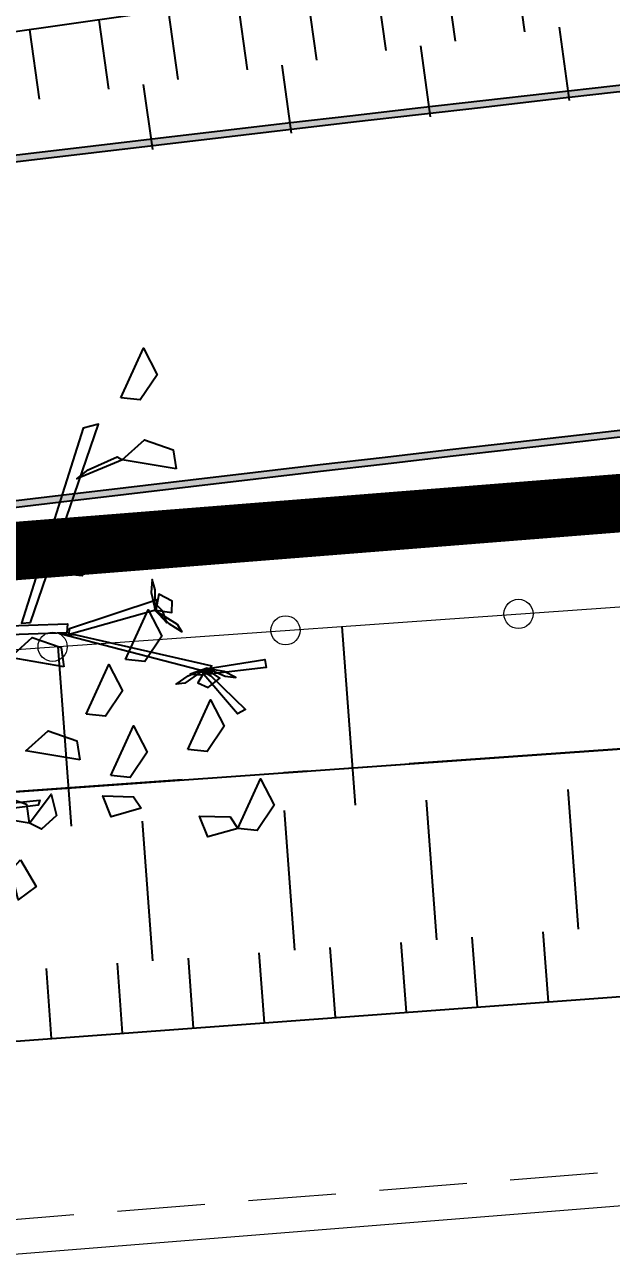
# Model space of a CAD drawing. Header units: metres. Extents: x 1851758 to 1852050, y 5187822 to 5188223.
# Drawn here: x 1851880.58 to 1851883.1, y 5187877.35 to 5187882.66 of the extents above; entities that cross this region are included whole.
import ezdxf

# ---------------------------------------------------------------- set-up
doc = ezdxf.new("R2010")
doc.units = ezdxf.units.M
doc.header["$LTSCALE"] = 2.5
for name, pattern in [('L18', [0.6, 0.4, -0.2]), ('L5', [1.15, 0.8, -0.175, 0, -0.175]), ('L8', [0.225, 0.15, -0.075])]:
    doc.linetypes.add(name, pattern=pattern)
doc.layers.get('0').update_dxf_attribs({"linetype": 'CONTINUOUS', "lineweight": 30})
for name, color, linetype, lineweight in [('CLO_LEG', 7, 'CONTINUOUS', 15), ('PAR', 11, 'L5', 30), ('PAR_ALIGNT', 1, 'L18', 30), ('PRO_PAR_DA', 1, 'CONTINUOUS', 35), ('PRO_PAR_SURF', 157, 'CONTINUOUS', 20), ('TAL', 34, 'CONTINUOUS', 25), ('VOI', 251, 'CONTINUOUS', 20), ('VOI_NOM', 170, 'CONTINUOUS', 40)]:
    doc.layers.add(name, color=color, linetype=linetype, lineweight=lineweight)
doc.layers.add('PRO_PAR_CONT_DA', color=40, linetype='CONTINUOUS', plot=False)
for name, color, linetype in [('PRO_VOI', 7, 'CONTINUOUS'), ('PRO_VOI_PLANCHETTES', 232, 'CONTINUOUS'), ('PRO_VOI_VEG', 81, 'CONTINUOUS'), ('TAL_HACH', 44, 'CONTINUOUS')]:
    doc.layers.add(name, color=color, linetype=linetype)
doc.styles.add('_ECRITURE_GRAS', font='NEWSGOTB.TTF')

# ---------------------------------------------------------------- blocks, each defined once
blk = doc.blocks.new('CLOLEG')
blk.add_circle((0, 0), 0.0625)
blk = doc.blocks.new('arbre4')
at = {"layer": 'PRO_VOI_VEG', "linetype": 'ByBlock', "lineweight": -2, "extrusion": (0.372929, -1.31216e-09, 0.92786), "elevation": 8.675, "flags": 128}
blk.add_lwpolyline([(2.019, -0.589), (2.427, -0.834), (2.192, -0.94), (1.988, -0.764), (2.019, -0.589)], close=True, dxfattribs=at)
at = {"layer": 'PRO_VOI_VEG', "color": 42, "linetype": 'ByBlock', "lineweight": -2, "extrusion": (-0.662392, -0.292848, 0.689548), "elevation": 2.981, "flags": 128}
for points in [[(1.003, 7.013), (-0.213, 8.93), (-0.243, 8.738), (0.973, 6.908), (1.003, 7.013)], [(0.715, 6.103), (1.165, 7.407), (1.231, 7.346), (0.789, 6.068), (0.715, 6.103)], [(1.283, 7.434), (2.071, 8.738), (2.101, 8.65), (1.209, 7.267), (1.283, 7.434)]]:
    blk.add_lwpolyline(points, close=True, dxfattribs=at)
at = {"layer": 'PRO_VOI_VEG', "linetype": 'ByBlock', "lineweight": -2, "extrusion": (-0.095442, 0.360509, 0.92786), "flags": 128}
for points, elevation in [([(-4.416, 3.091), (-4.007, 2.846), (-4.243, 2.74), (-4.447, 2.916), (-4.416, 3.091)], 8.367), ([(-2.944, 3.681), (-2.536, 3.436), (-2.771, 3.33), (-2.976, 3.505), (-2.944, 3.681)], 6.412), ([(-2.806, 4.321), (-2.398, 4.076), (-2.633, 3.97), (-2.838, 4.145), (-2.806, 4.321)], 5.862), ([(-2.218, 4.661), (-1.81, 4.417), (-2.045, 4.311), (-2.249, 4.486), (-2.218, 4.661)], 5.725)]:
    blk.add_lwpolyline(points, close=True, dxfattribs=dict(at, elevation=elevation))
at = {"layer": 'PRO_VOI_VEG', "color": 42, "linetype": 'ByBlock', "lineweight": -2, "extrusion": (-0.798201, -0.35289, 0.488205), "elevation": 0.788, "flags": 128}
blk.add_lwpolyline([(0.089, 9.059), (0.111, 9.612), (0.155, 9.67), (0.111, 8.807), (0.089, 9.059)], close=True, dxfattribs=at)
at = {"layer": 'PRO_VOI_VEG', "linetype": 'ByBlock', "lineweight": -2, "extrusion": (0.372929, 2.33266e-10, 0.92786), "flags": 128}
for points, elevation in [([(0.558, 0.095), (0.966, -0.15), (0.731, -0.256), (0.527, -0.081), (0.558, 0.095)], 8.722), ([(-0.657, 0), (-0.249, -0.244), (-0.484, -0.351), (-0.688, -0.175), (-0.657, 0)], 8.76)]:
    blk.add_lwpolyline(points, close=True, dxfattribs=dict(at, elevation=elevation))
at = {"layer": 'PRO_VOI_VEG', "color": 6, "linetype": 'ByBlock', "lineweight": -2, "extrusion": (0.987267, -0.048316, 0.151559), "elevation": 5.225, "flags": 128}
blk.add_lwpolyline([(0.391, 8.264), (0.548, 8.217), (0.638, 8.373), (0.526, 8.456), (0.391, 8.264)], close=True, dxfattribs=at)
at = {"layer": 'PRO_VOI_VEG', "color": 42, "linetype": 'ByBlock', "lineweight": -2, "extrusion": (-0.828754, -0.366398, 0.422988), "elevation": 0.47, "flags": 128}
blk.add_lwpolyline([(1.209, 7.973), (1.349, 9.811), (1.423, 9.681), (1.253, 7.903), (1.209, 7.973)], close=True, dxfattribs=at)
at = {"layer": 'PRO_VOI_VEG', "color": 6, "linetype": 'ByBlock', "lineweight": -2, "extrusion": (-0.876374, -0.467267, 0.116747), "elevation": -2.477, "flags": 128}
blk.add_lwpolyline([(1.681, 9.338), (1.833, 9.564), (1.729, 9.778), (1.641, 9.624), (1.681, 9.338)], close=True, dxfattribs=at)
at = {"layer": 'PRO_VOI_VEG', "color": 6, "linetype": 'ByBlock', "lineweight": -2, "extrusion": (0.770104, 0.410605, 0.488205), "elevation": 7.482, "flags": 128}
blk.add_lwpolyline([(-1.689, 6.094), (-1.781, 5.88), (-1.7, 5.763), (-1.589, 5.894), (-1.689, 6.094)], close=True, dxfattribs=at)
at = {"layer": 'PRO_VOI_VEG', "linetype": 'ByBlock', "lineweight": -2, "extrusion": (0.372929, -1.31215e-09, 0.92786), "elevation": 8.899, "flags": 128}
blk.add_lwpolyline([(-0.218, -0.345), (0.19, -0.59), (-0.045, -0.696), (-0.249, -0.521), (-0.218, -0.345)], close=True, dxfattribs=at)
at = {"layer": 'PRO_VOI_VEG', "color": 6, "linetype": 'ByBlock', "lineweight": -2, "extrusion": (0.650806, 0.741126, 0.164872), "elevation": 4.171, "flags": 128}
blk.add_lwpolyline([(-2.832, 8.413), (-3.054, 8.306), (-3.124, 8.485), (-2.998, 8.539), (-2.832, 8.413)], close=True, dxfattribs=at)
at = {"layer": 'PRO_VOI_VEG', "color": 42, "linetype": 'ByBlock', "lineweight": -2, "extrusion": (-0.853559, -0.377365, 0.359211), "elevation": -0.57, "flags": 128}
blk.add_lwpolyline([(2.071, 9.128), (2.241, 10.461), (2.307, 10.4), (2.123, 9.128), (2.071, 9.128)], close=True, dxfattribs=at)
at = {"layer": 'PRO_VOI_VEG', "color": 6, "linetype": 'ByBlock', "lineweight": -2, "extrusion": (0.427121, -0.889036, 0.164872), "elevation": 3.529, "flags": 128}
blk.add_lwpolyline([(3.745, 7.854), (3.523, 7.747), (3.453, 7.926), (3.579, 7.98), (3.745, 7.854)], close=True, dxfattribs=at)
at = {"layer": 'PRO_VOI_VEG', "color": 6, "linetype": 'ByBlock', "lineweight": -2, "extrusion": (-0.086805, 0.989361, 0.116747), "elevation": 0.252, "flags": 128}
blk.add_lwpolyline([(-4.283, 8.356), (-4.131, 8.581), (-4.235, 8.795), (-4.323, 8.641), (-4.283, 8.356)], close=True, dxfattribs=at)
at = {"layer": 'PRO_VOI_VEG', "color": 6, "linetype": 'ByBlock', "lineweight": -2, "extrusion": (0.076279, -0.869389, 0.488205), "elevation": 4.696, "flags": 128}
blk.add_lwpolyline([(4.275, 6.9), (4.183, 6.685), (4.264, 6.569), (4.375, 6.7), (4.275, 6.9)], close=True, dxfattribs=at)
at = {"layer": 'PRO_VOI_VEG', "color": 42, "linetype": 'ByBlock', "lineweight": -2, "extrusion": (-0.433021, -0.648019, 0.626549), "elevation": 3.586, "flags": 128}
blk.add_lwpolyline([(3.853, 7.769), (4.253, 7.6), (4.211, 7.494), (3.747, 7.772), (3.853, 7.769)], close=True, dxfattribs=at)
at = {"layer": 'PRO_VOI_VEG', "color": 6, "linetype": 'ByBlock', "lineweight": -2, "extrusion": (-0.43103, -0.889518, 0.151559), "elevation": -0.296, "flags": 128}
blk.add_lwpolyline([(4.061, 8.445), (4.218, 8.399), (4.308, 8.555), (4.196, 8.638), (4.061, 8.445)], close=True, dxfattribs=at)
at = {"layer": 'PRO_VOI_VEG', "linetype": 'ByBlock', "lineweight": -2, "extrusion": (0.372929, -8.74771e-10, 0.92786), "elevation": 9.075, "flags": 128}
blk.add_lwpolyline([(-1.03, -0.782), (-0.621, -1.026), (-0.857, -1.133), (-1.061, -0.957), (-1.03, -0.782)], close=True, dxfattribs=at)
at = {"layer": 'PRO_VOI_VEG', "linetype": 'ByBlock', "lineweight": -2, "extrusion": (0.372929, 2.33214e-10, 0.92786), "elevation": 8.823, "flags": 128}
blk.add_lwpolyline([(-1.198, -0.156), (-0.79, -0.401), (-1.025, -0.507), (-1.229, -0.332), (-1.198, -0.156)], close=True, dxfattribs=at)
at = {"layer": 'PRO_VOI_VEG', "color": 42, "linetype": 'ByBlock', "lineweight": -2, "extrusion": (-0.853501, 0.377497, 0.359211), "elevation": 0.72, "flags": 128}
blk.add_lwpolyline([(0.527, 8.053), (0.107, 10.556), (0.151, 10.556), (0.623, 7.919), (0.527, 8.053)], close=True, dxfattribs=at)
at = {"layer": 'PRO_VOI_VEG', "linetype": 'ByBlock', "lineweight": -2, "extrusion": (0.632852, 0.167542, 0.755929), "elevation": 6.987, "flags": 128}
blk.add_lwpolyline([(-2.19, 3.116), (-2.017, 2.774), (-2.204, 2.798), (-2.272, 3.007), (-2.19, 3.116)], close=True, dxfattribs=at)
at = {"layer": 'PRO_VOI_VEG', "linetype": 'ByBlock', "lineweight": -2, "extrusion": (9.90357e-10, -0.872729, 0.488205), "elevation": 5.056, "flags": 128}
blk.add_lwpolyline([(3.67, 5.967), (3.408, 5.861), (3.352, 6.237), (3.613, 6.179), (3.67, 5.967)], close=True, dxfattribs=at)
at = {"layer": 'PRO_VOI_VEG', "linetype": 'ByBlock', "lineweight": -2, "extrusion": (0.372929, 6.70649e-10, 0.92786), "elevation": 9.214, "flags": 128}
blk.add_lwpolyline([(-1.739, -1.127), (-1.331, -1.372), (-1.566, -1.478), (-1.77, -1.303), (-1.739, -1.127)], close=True, dxfattribs=at)
at = {"layer": 'PRO_VOI_VEG', "linetype": 'ByBlock', "lineweight": -2, "extrusion": (-3.21724e-09, -0.872729, 0.488205), "elevation": 5.486, "flags": 128}
blk.add_lwpolyline([(4.482, 6.245), (4.22, 6.139), (4.164, 6.515), (4.425, 6.458), (4.482, 6.245)], close=True, dxfattribs=at)
at = {"layer": 'PRO_VOI_VEG', "linetype": 'ByBlock', "lineweight": -2, "extrusion": (0.843665, 0.223353, 0.488205), "elevation": 5.356, "flags": 128}
blk.add_lwpolyline([(-2.46, 5.393), (-2.722, 5.288), (-2.778, 5.664), (-2.517, 5.606), (-2.46, 5.393)], close=True, dxfattribs=at)

msp = doc.modelspace()

# ---------------------------------------------------------------- hatches: boundary and pattern name
at = {"layer": 'PRO_VOI_PLANCHETTES'}
h = msp.add_hatch(color=256, dxfattribs=at)
h.dxf.hatch_style = 1
edge = h.paths.add_edge_path()
edge.add_arc((1851926.4252, 5187498.2076), 386.6253, 94.068008, 99.380647, ccw=False)
edge.add_line((1851898.9978, 5187883.8588), (1851897.6403, 5187902.7554))
edge.add_line((1851897.6403, 5187902.7554), (1851897.6702, 5187902.7575))
edge.add_line((1851897.6702, 5187902.7575), (1851899.0298, 5187883.831))
edge.add_line((1851899.0298, 5187883.831), (1851899.001, 5187883.8289))
edge.add_arc((1851926.4252, 5187498.2076), 386.5953, 94.067849, 99.380857)
edge.add_line((1851863.4115, 5187879.6328), (1851863.408, 5187879.6626))
h = msp.add_hatch(color=256, dxfattribs=at)
h.dxf.hatch_style = 1
edge = h.paths.add_edge_path()
edge.add_arc((1851926.4252, 5187498.2076), 385.1553, 94.067373, 99.391014, ccw=False)
edge.add_line((1851899.1063, 5187882.3928), (1851938.5438, 5187885.1975))
edge.add_line((1851938.5438, 5187885.1975), (1851938.7524, 5187882.2942))
edge.add_line((1851938.7524, 5187882.2942), (1851938.7225, 5187882.2918))
edge.add_line((1851938.7225, 5187882.2918), (1851938.5161, 5187885.1654))
edge.add_line((1851938.5161, 5187885.1654), (1851899.1052, 5187882.3626))
edge.add_arc((1851926.4252, 5187498.2076), 385.1253, 94.067849, 99.391226)
edge.add_line((1851863.5824, 5187878.1711), (1851863.5789, 5187878.2009))

# ---------------------------------------------------------------- linework, layer by layer
at = {"layer": 'CLO_LEG', "flags": 128}
msp.add_lwpolyline([(1851977.7388, 5187951.8867), (1851978.2601, 5187947.3883), (1851966.8096, 5187945.8048), (1851954.0429, 5187944.6228), (1851949.2974, 5187943.9857), (1851940.9256, 5187943.3518), (1851925.9141, 5187942.038), (1851910.5772, 5187940.7743), (1851894.403, 5187938.9631), (1851878.9134, 5187938.0087), (1851863.8353, 5187936.8862), (1851858.3142, 5187936.2978), (1851859.6111, 5187922.8235), (1851861.6242, 5187905.1582), (1851863.1461, 5187891.8663), (1851864.24, 5187882.2784), (1851864.6238, 5187878.7868), (1851868.8953, 5187879.1616), (1851886.9294, 5187880.4333), (1851898.2976, 5187881.4051)], dxfattribs=at)
at = {"layer": 'PAR', "flags": 128}
msp.add_lwpolyline([(1851757.77, 5187868.487), (1851833.6918, 5187875.6402), (1851863.5824, 5187878.1707), (1851981.4866, 5187886.528), (1851987.4718, 5187886.9522), (1852004.3774, 5187888.6518), (1852028.9496, 5187890.8198)], dxfattribs=at)
at = {"layer": 'PAR_ALIGNT', "ltscale": 2.5, "const_width": 0.25, "flags": 128}
msp.add_lwpolyline([(1851863.4796, 5187879.0507), (1851981.3715, 5187888.4018)], dxfattribs=at)
msp.add_lwpolyline([(1851863.4796, 5187879.0507), (1851981.3715, 5187888.4018)], dxfattribs=at)
at = {"layer": 'PRO_PAR_CONT_DA', "flags": 128}
msp.add_lwpolyline([(1851940.223, 5187919.3492), (1851911.8795, 5187917.3131), (1851912.1661, 5187913.3233), (1851908.6751, 5187913.0726), (1851908.3885, 5187917.0623), (1851884.7038, 5187915.3608), (1851885.4031, 5187905.6262), (1851885.6711, 5187901.8955), (1851897.6403, 5187902.7554), (1851898.8308, 5187886.1831), (1851862.9456, 5187883.6194), (1851863.4796, 5187879.0507), (1851981.3715, 5187888.4018)], dxfattribs=at)
msp.add_lwpolyline([(1851863.5824, 5187878.1707), (1851981.4866, 5187886.528), (1851981.3715, 5187888.4018), (1851863.4796, 5187879.0507)], close=True, dxfattribs=at)
at = {"layer": 'PRO_PAR_DA', "flags": 128}
msp.add_lwpolyline([(1851863.4796, 5187879.0507), (1851981.3715, 5187888.4018)], dxfattribs=at)
at = {"layer": 'PRO_PAR_SURF', "flags": 128}
msp.add_lwpolyline([(1851977.7933, 5187946.6346), (1851981.4866, 5187886.528), (1851863.5824, 5187878.1707), (1851856.5917, 5187937.9836), (1851927.7207, 5187943.0606)], close=True, dxfattribs=at)
at = {"layer": 'PRO_VOI', "color": 32}
for p, q in [((1851882.6836, 5187882.9261), (1851882.7238, 5187882.6288)), ((1851882.3864, 5187882.8857), (1851882.4269, 5187882.5885)), ((1851882.0891, 5187882.8451), (1851882.1299, 5187882.5479)), ((1851881.4948, 5187882.7629), (1851881.5362, 5187882.4657)), ((1851881.7919, 5187882.8041), (1851881.833, 5187882.507)), ((1851881.1977, 5187882.7213), (1851881.2394, 5187882.4242)), ((1851880.9006, 5187882.6794), (1851880.9426, 5187882.3824)), ((1851880.6036, 5187882.6372), (1851880.6459, 5187882.3402)), ((1851882.8723, 5187882.6488), (1851882.9147, 5187882.3344)), ((1851882.2784, 5187882.5682), (1851882.32, 5187882.2643)), ((1851881.6846, 5187882.4863), (1851881.7252, 5187882.1942)), ((1851881.091, 5187882.4033), (1851881.1304, 5187882.1242))]:
    msp.add_line(p, q, dxfattribs=at)
at = {"layer": 'PRO_VOI', "color": 34, "flags": 128}
msp.add_lwpolyline([(1851898.1914, 5187884.6027, 0.030026), (1851863.484, 5187879.6752)], format="xyb", dxfattribs=at)
at = {"layer": 'PRO_VOI_PLANCHETTES', "flags": 128}
for points in [[(1851863.408, 5187879.6626, -0.023185), (1851898.9978, 5187883.8588), (1851897.6403, 5187902.7554), (1851897.6702, 5187902.7575), (1851899.0298, 5187883.831), (1851899.001, 5187883.8289, 0.023187), (1851863.4115, 5187879.6328)], [(1851863.5789, 5187878.2009, -0.023233), (1851899.1063, 5187882.3928), (1851938.5438, 5187885.1975), (1851938.7524, 5187882.2942), (1851938.7225, 5187882.2918), (1851938.5161, 5187885.1654), (1851899.1052, 5187882.3626, 0.023232), (1851863.5824, 5187878.1711)]]:
    msp.add_lwpolyline(points, format="xyb", close=True, dxfattribs=at)
at = {"layer": 'TAL', "flags": 128}
msp.add_lwpolyline([(1851864.6997, 5187876.7301), (1851868.8459, 5187877.4413), (1851887.0809, 5187878.7879), (1851898.8439, 5187879.8401)], dxfattribs=at)
at = {"layer": 'TAL_HACH'}
for p, q in [((1851882, 5187879.3151), (1851881.9434, 5187880.0817)), ((1851880.7843, 5187879.2253), (1851880.7274, 5187879.996)), ((1851882.9559, 5187878.7841), (1851882.9117, 5187879.3824)), ((1851882.3481, 5187878.7392), (1851882.3039, 5187879.3375)), ((1851881.7403, 5187878.6943), (1851881.6961, 5187879.2927)), ((1851881.1324, 5187878.6494), (1851881.0882, 5187879.2478)), ((1851882.2182, 5187878.4288), (1851882.1961, 5187878.728)), ((1851882.5222, 5187878.4512), (1851882.5001, 5187878.7504)), ((1851882.8261, 5187878.4737), (1851882.804, 5187878.7728)), ((1851881.6104, 5187878.3839), (1851881.5883, 5187878.6831)), ((1851881.9143, 5187878.4063), (1851881.8922, 5187878.7055)), ((1851881.0026, 5187878.339), (1851880.9805, 5187878.6382)), ((1851881.3065, 5187878.3614), (1851881.2844, 5187878.6606)), ((1851880.6986, 5187878.3166), (1851880.6766, 5187878.6157))]:
    msp.add_line(p, q, dxfattribs=at)
at = {"layer": 'VOI', "linetype": 'L8', "flags": 128}
msp.add_lwpolyline([(1851976.6693, 5187885.3047), (1851970.013, 5187884.7629), (1851956.2715, 5187883.692), (1851953.8325, 5187883.4922), (1851936.7382, 5187882.1342), (1851919.7918, 5187880.7585), (1851910.7776, 5187880.0076), (1851904.8873, 5187879.5294), (1851887.0287, 5187878.0595), (1851868.9293, 5187876.6098), (1851862.6631, 5187876.1318), (1851857.1947, 5187875.6892), (1851855.6144, 5187875.5574)], dxfattribs=at)
at = {"layer": 'VOI', "flags": 128}
msp.add_lwpolyline([(1851976.6794, 5187885.1588), (1851970.0249, 5187884.6145), (1851956.2833, 5187883.5436), (1851953.8444, 5187883.3438), (1851936.7502, 5187881.9858), (1851919.804, 5187880.6102), (1851910.7898, 5187879.8592), (1851904.8994, 5187879.381), (1851887.0408, 5187877.9111), (1851868.9409, 5187876.4614), (1851862.6748, 5187875.9834), (1851857.2069, 5187875.5408), (1851855.6268, 5187875.409)], dxfattribs=at)

# ---------------------------------------------------------------- block references
at = {"layer": 'CLO_LEG', "rotation": 4.033611591376766}
for p in [(1851882.6981, 5187880.135), (1851881.7006, 5187880.0646), (1851880.7031, 5187879.9943)]:
    msp.add_blockref('CLOLEG', p, dxfattribs=at)
at = {"layer": 'PRO_VOI_VEG', "xscale": 0.5, "yscale": 0.5, "zscale": 0.5, "rotation": 4.640794973699927}
msp.add_blockref('arbre4', (1851879.1926, 5187879.9011), dxfattribs=at)

# ---------------------------------------------------------------- texts
at = {"layer": 'VOI_NOM', "style": '_ECRITURE_GRAS'}
msp.add_text('Route     des     Echets', height=2, rotation=4.6408, dxfattribs=at).set_placement((1851877.2181, 5187874.5499))

doc.saveas('drawing.dxf')
